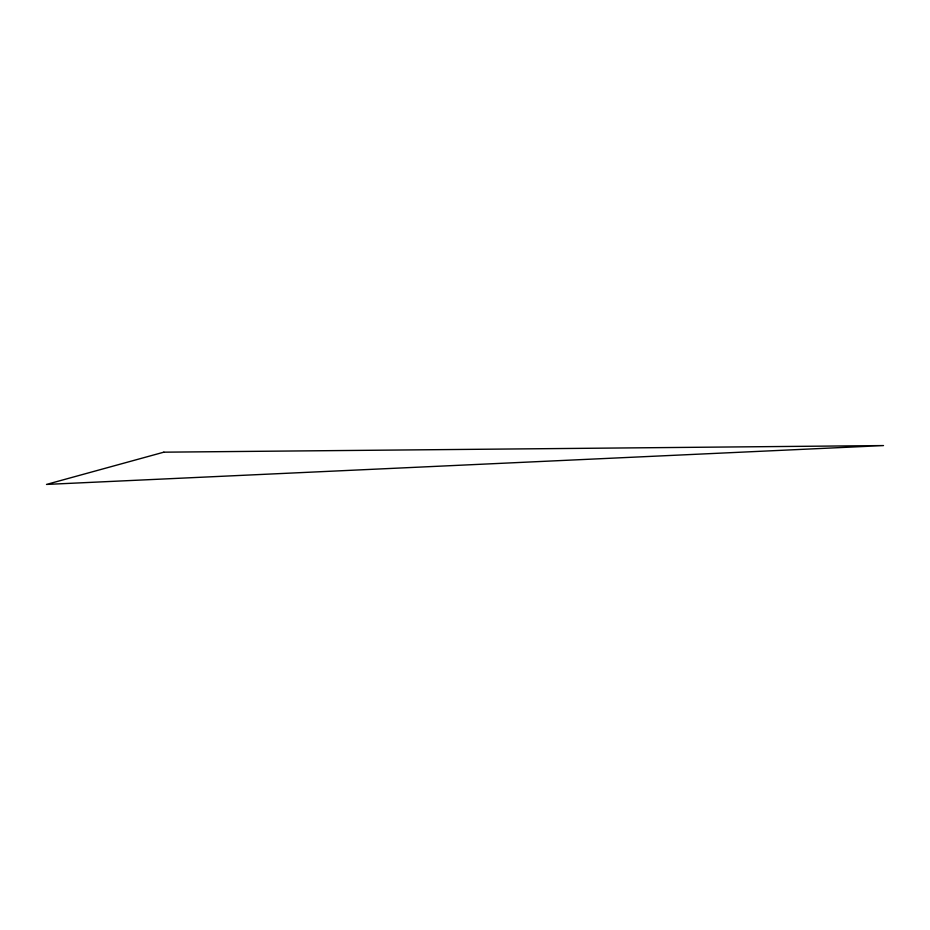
<?xml version="1.0" encoding="UTF-8"?>
<svg xmlns="http://www.w3.org/2000/svg" width="930" height="930" viewBox="0 0 930 930"><rect width="100%" height="100%" fill="white"/><g stroke="black" fill="none" stroke-linecap="round" stroke-linejoin="round"><path stroke-width="1.4" d="M163.831 452.178L46.5 484.425L883.5 445.575L163.831 452.178"/></g></svg>
